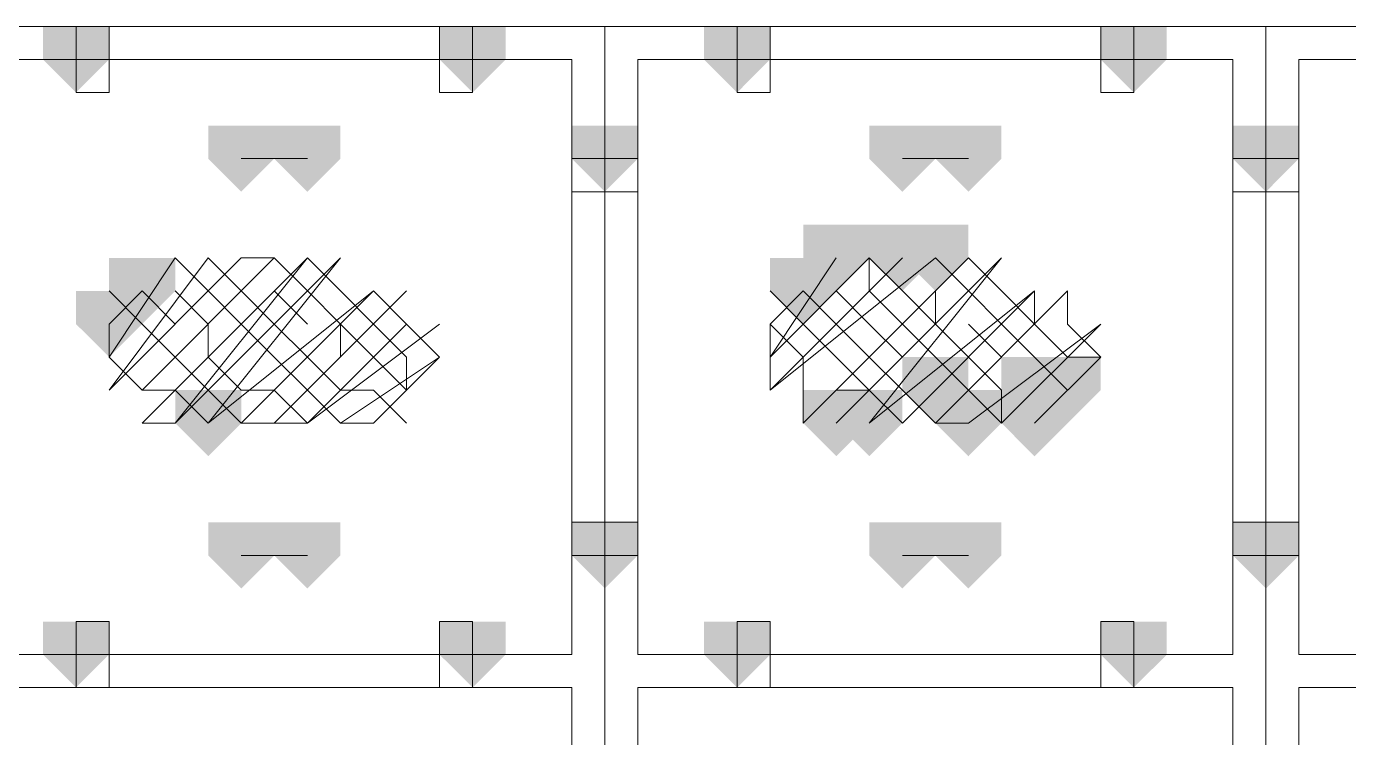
# Model space of a CAD drawing. Header units: millimetres. Extents: x 2315 to 4619, y 1334 to 1897.
# Drawn here: x 3803.623 to 3806.066, y 1527.128 to 1528.442 of the extents above; entities that cross this region are included whole.
import ezdxf

# ---------------------------------------------------------------- set-up
doc = ezdxf.new("R2010")
doc.units = ezdxf.units.MM
for name, color, linetype in [('PDF_3中心线层', 1, 'Continuous'), ('PDF_4虚线层', 2, 'Continuous'), ('PDF_5剖面线层', 2, 'Continuous'), ('PDF_细实线层', 7, 'Continuous')]:
    doc.layers.add(name, color=color, linetype=linetype)

msp = doc.modelspace()

# ---------------------------------------------------------------- hatches: boundary and pattern name
at = {"layer": 'PDF_3中心线层', "transparency": 33554559}
for points in [[(3803.7143, 1528.4417), (3803.6533, 1528.4417), (3803.6533, 1528.3806), (3803.7143, 1528.3195), (3803.7754, 1528.3806), (3803.7754, 1528.4417)], [(3803.7143, 1528.4417), (3803.6533, 1528.4417), (3803.6533, 1528.3806), (3803.7143, 1528.3195), (3803.7754, 1528.3806), (3803.7754, 1528.4417)], [(3804.4473, 1528.4417), (3804.3862, 1528.4417), (3804.3862, 1528.3806), (3804.4473, 1528.3195), (3804.5084, 1528.3806), (3804.5084, 1528.4417)], [(3804.4473, 1528.4417), (3804.3862, 1528.4417), (3804.3862, 1528.3806), (3804.4473, 1528.3195), (3804.5084, 1528.3806), (3804.5084, 1528.4417)], [(3804.4473, 1528.4417), (3804.3862, 1528.4417), (3804.3862, 1528.3806), (3804.4473, 1528.3195), (3804.5084, 1528.3806), (3804.5084, 1528.4417)], [(3804.4473, 1528.4417), (3804.3862, 1528.4417), (3804.3862, 1528.3806), (3804.4473, 1528.3195), (3804.5084, 1528.3806), (3804.5084, 1528.4417)], [(3804.936, 1528.4417), (3804.8749, 1528.4417), (3804.8749, 1528.3806), (3804.936, 1528.3195), (3804.997, 1528.3806), (3804.997, 1528.4417)], [(3804.936, 1528.4417), (3804.8749, 1528.4417), (3804.8749, 1528.3806), (3804.936, 1528.3195), (3804.997, 1528.3806), (3804.997, 1528.4417)], [(3804.936, 1528.4417), (3804.8749, 1528.4417), (3804.8749, 1528.3806), (3804.936, 1528.3195), (3804.997, 1528.3806), (3804.997, 1528.4417)], [(3804.936, 1528.4417), (3804.8749, 1528.4417), (3804.8749, 1528.3806), (3804.936, 1528.3195), (3804.997, 1528.3806), (3804.997, 1528.4417)], [(3805.6689, 1528.4417), (3805.6079, 1528.4417), (3805.6079, 1528.3806), (3805.6689, 1528.3195), (3805.73, 1528.3806), (3805.73, 1528.4417)], [(3805.6689, 1528.4417), (3805.6079, 1528.4417), (3805.6079, 1528.3806), (3805.6689, 1528.3195), (3805.73, 1528.3806), (3805.73, 1528.4417)], [(3805.6689, 1528.4417), (3805.6079, 1528.4417), (3805.6079, 1528.3806), (3805.6689, 1528.3195), (3805.73, 1528.3806), (3805.73, 1528.4417)], [(3805.6689, 1528.4417), (3805.6079, 1528.4417), (3805.6079, 1528.3806), (3805.6689, 1528.3195), (3805.73, 1528.3806), (3805.73, 1528.4417)], [(3804.6916, 1528.2584), (3804.6306, 1528.2584), (3804.6306, 1528.1974), (3804.6916, 1528.1363), (3804.7527, 1528.1974), (3804.7527, 1528.2584)], [(3804.6916, 1528.2584), (3804.6306, 1528.2584), (3804.6306, 1528.1974), (3804.6916, 1528.1363), (3804.7527, 1528.1974), (3804.7527, 1528.2584)], [(3804.6916, 1528.2584), (3804.6306, 1528.2584), (3804.6306, 1528.1974), (3804.6916, 1528.1363), (3804.7527, 1528.1974), (3804.7527, 1528.2584)], [(3804.6916, 1528.2584), (3804.6306, 1528.2584), (3804.6306, 1528.1974), (3804.6916, 1528.1363), (3804.7527, 1528.1974), (3804.7527, 1528.2584)], [(3805.9133, 1528.2584), (3805.8522, 1528.2584), (3805.8522, 1528.1974), (3805.9133, 1528.1363), (3805.9743, 1528.1974), (3805.9743, 1528.2584)], [(3805.9133, 1528.2584), (3805.8522, 1528.2584), (3805.8522, 1528.1974), (3805.9133, 1528.1363), (3805.9743, 1528.1974), (3805.9743, 1528.2584)], [(3805.9133, 1528.2584), (3805.8522, 1528.2584), (3805.8522, 1528.1974), (3805.9133, 1528.1363), (3805.9743, 1528.1974), (3805.9743, 1528.2584)], [(3805.9133, 1528.2584), (3805.8522, 1528.2584), (3805.8522, 1528.1974), (3805.9133, 1528.1363), (3805.9743, 1528.1974), (3805.9743, 1528.2584)], [(3804.6916, 1527.5255), (3804.6306, 1527.5255), (3804.6306, 1527.4644), (3804.6916, 1527.4033), (3804.7527, 1527.4644), (3804.7527, 1527.5255)], [(3804.6916, 1527.5255), (3804.6306, 1527.5255), (3804.6306, 1527.4644), (3804.6916, 1527.4033), (3804.7527, 1527.4644), (3804.7527, 1527.5255)], [(3805.9133, 1527.5255), (3805.8522, 1527.5255), (3805.8522, 1527.4644), (3805.9133, 1527.4033), (3805.9743, 1527.4644), (3805.9743, 1527.5255)], [(3805.9133, 1527.5255), (3805.8522, 1527.5255), (3805.8522, 1527.4644), (3805.9133, 1527.4033), (3805.9743, 1527.4644), (3805.9743, 1527.5255)], [(3803.7143, 1527.3422), (3803.6533, 1527.3422), (3803.6533, 1527.2811), (3803.7143, 1527.2201), (3803.7754, 1527.2811), (3803.7754, 1527.3422)], [(3803.7143, 1527.3422), (3803.6533, 1527.3422), (3803.6533, 1527.2811), (3803.7143, 1527.2201), (3803.7754, 1527.2811), (3803.7754, 1527.3422)], [(3804.4473, 1527.3422), (3804.3862, 1527.3422), (3804.3862, 1527.2811), (3804.4473, 1527.2201), (3804.5084, 1527.2811), (3804.5084, 1527.3422)], [(3804.4473, 1527.3422), (3804.3862, 1527.3422), (3804.3862, 1527.2811), (3804.4473, 1527.2201), (3804.5084, 1527.2811), (3804.5084, 1527.3422)], [(3804.4473, 1527.3422), (3804.3862, 1527.3422), (3804.3862, 1527.2811), (3804.4473, 1527.2201), (3804.5084, 1527.2811), (3804.5084, 1527.3422)], [(3804.4473, 1527.3422), (3804.3862, 1527.3422), (3804.3862, 1527.2811), (3804.4473, 1527.2201), (3804.5084, 1527.2811), (3804.5084, 1527.3422)], [(3804.936, 1527.3422), (3804.8749, 1527.3422), (3804.8749, 1527.2811), (3804.936, 1527.2201), (3804.997, 1527.2811), (3804.997, 1527.3422)], [(3804.936, 1527.3422), (3804.8749, 1527.3422), (3804.8749, 1527.2811), (3804.936, 1527.2201), (3804.997, 1527.2811), (3804.997, 1527.3422)], [(3804.936, 1527.3422), (3804.8749, 1527.3422), (3804.8749, 1527.2811), (3804.936, 1527.2201), (3804.997, 1527.2811), (3804.997, 1527.3422)], [(3804.936, 1527.3422), (3804.8749, 1527.3422), (3804.8749, 1527.2811), (3804.936, 1527.2201), (3804.997, 1527.2811), (3804.997, 1527.3422)], [(3805.6689, 1527.3422), (3805.6079, 1527.3422), (3805.6079, 1527.2811), (3805.6689, 1527.2201), (3805.73, 1527.2811), (3805.73, 1527.3422)], [(3805.6689, 1527.3422), (3805.6079, 1527.3422), (3805.6079, 1527.2811), (3805.6689, 1527.2201), (3805.73, 1527.2811), (3805.73, 1527.3422)], [(3805.6689, 1527.3422), (3805.6079, 1527.3422), (3805.6079, 1527.2811), (3805.6689, 1527.2201), (3805.73, 1527.2811), (3805.73, 1527.3422)], [(3805.6689, 1527.3422), (3805.6079, 1527.3422), (3805.6079, 1527.2811), (3805.6689, 1527.2201), (3805.73, 1527.2811), (3805.73, 1527.3422)]]:
    msp.add_hatch(color=256, dxfattribs=at).paths.add_polyline_path(points)
at = {"layer": 'PDF_5剖面线层', "transparency": 33554559}
for points in [[(3805.1192, 1528.0752), (3805.0581, 1528.0752), (3805.0581, 1528.0141), (3805.1192, 1527.953), (3805.1803, 1528.0141), (3805.1803, 1528.0752)], [(3805.2414, 1528.0752), (3805.1803, 1528.0752), (3805.1803, 1528.0141), (3805.2414, 1527.953), (3805.3024, 1528.0141), (3805.3024, 1528.0752)], [(3805.3024, 1528.0752), (3805.2414, 1528.0752), (3805.2414, 1528.0141), (3805.3024, 1527.953), (3805.3635, 1528.0141), (3805.3635, 1528.0752)], [(3803.8365, 1528.0141), (3803.7754, 1528.0141), (3803.7754, 1527.953), (3803.8365, 1527.8919), (3803.8976, 1527.953), (3803.8976, 1528.0141)], [(3805.0581, 1528.0141), (3804.997, 1528.0141), (3804.997, 1527.953), (3805.0581, 1527.8919), (3805.1192, 1527.953), (3805.1192, 1528.0141)], [(3803.7754, 1527.953), (3803.7143, 1527.953), (3803.7143, 1527.8919), (3803.7754, 1527.8309), (3803.8365, 1527.8919), (3803.8365, 1527.953)], [(3805.3024, 1527.8309), (3805.2414, 1527.8309), (3805.2414, 1527.7698), (3805.3024, 1527.7087), (3805.3635, 1527.7698), (3805.3635, 1527.8309)], [(3805.4857, 1527.8309), (3805.4246, 1527.8309), (3805.4246, 1527.7698), (3805.4857, 1527.7087), (3805.5468, 1527.7698), (3805.5468, 1527.8309)], [(3805.5468, 1527.8309), (3805.4857, 1527.8309), (3805.4857, 1527.7698), (3805.5468, 1527.7087), (3805.6079, 1527.7698), (3805.6079, 1527.8309)], [(3803.9587, 1527.7698), (3803.8976, 1527.7698), (3803.8976, 1527.7087), (3803.9587, 1527.6476), (3804.0197, 1527.7087), (3804.0197, 1527.7698)], [(3805.1192, 1527.7698), (3805.0581, 1527.7698), (3805.0581, 1527.7087), (3805.1192, 1527.6476), (3805.1803, 1527.7087), (3805.1803, 1527.7698)], [(3805.1803, 1527.7698), (3805.1192, 1527.7698), (3805.1192, 1527.7087), (3805.1803, 1527.6476), (3805.2414, 1527.7087), (3805.2414, 1527.7698)], [(3805.3635, 1527.7698), (3805.3024, 1527.7698), (3805.3024, 1527.7087), (3805.3635, 1527.6476), (3805.4246, 1527.7087), (3805.4246, 1527.7698)], [(3805.4857, 1527.7698), (3805.4246, 1527.7698), (3805.4246, 1527.7087), (3805.4857, 1527.6476), (3805.5468, 1527.7087), (3805.5468, 1527.7698)]]:
    msp.add_hatch(color=256, dxfattribs=at).paths.add_polyline_path(points)
at = {"layer": 'PDF_细实线层', "transparency": 33554559}
for points in [[(3803.7143, 1528.4417), (3803.6533, 1528.4417), (3803.6533, 1528.3806), (3803.7143, 1528.3195), (3803.7754, 1528.3806), (3803.7754, 1528.4417)], [(3804.4473, 1528.4417), (3804.3862, 1528.4417), (3804.3862, 1528.3806), (3804.4473, 1528.3195), (3804.5084, 1528.3806), (3804.5084, 1528.4417)], [(3804.936, 1528.4417), (3804.8749, 1528.4417), (3804.8749, 1528.3806), (3804.936, 1528.3195), (3804.997, 1528.3806), (3804.997, 1528.4417)], [(3805.6689, 1528.4417), (3805.6079, 1528.4417), (3805.6079, 1528.3806), (3805.6689, 1528.3195), (3805.73, 1528.3806), (3805.73, 1528.4417)], [(3804.0197, 1528.2584), (3803.9587, 1528.2584), (3803.9587, 1528.1974), (3804.0197, 1528.1363), (3804.0808, 1528.1974), (3804.0808, 1528.2584)], [(3804.1419, 1528.2584), (3804.0808, 1528.2584), (3804.0808, 1528.1974), (3804.1419, 1528.1363), (3804.203, 1528.1974), (3804.203, 1528.2584)], [(3804.6916, 1528.2584), (3804.6306, 1528.2584), (3804.6306, 1528.1974), (3804.6916, 1528.1363), (3804.7527, 1528.1974), (3804.7527, 1528.2584)], [(3805.2414, 1528.2584), (3805.1803, 1528.2584), (3805.1803, 1528.1974), (3805.2414, 1528.1363), (3805.3024, 1528.1974), (3805.3024, 1528.2584)], [(3805.3635, 1528.2584), (3805.3024, 1528.2584), (3805.3024, 1528.1974), (3805.3635, 1528.1363), (3805.4246, 1528.1974), (3805.4246, 1528.2584)], [(3805.9133, 1528.2584), (3805.8522, 1528.2584), (3805.8522, 1528.1974), (3805.9133, 1528.1363), (3805.9743, 1528.1974), (3805.9743, 1528.2584)], [(3804.0197, 1527.5255), (3803.9587, 1527.5255), (3803.9587, 1527.4644), (3804.0197, 1527.4033), (3804.0808, 1527.4644), (3804.0808, 1527.5255)], [(3804.1419, 1527.5255), (3804.0808, 1527.5255), (3804.0808, 1527.4644), (3804.1419, 1527.4033), (3804.203, 1527.4644), (3804.203, 1527.5255)], [(3804.6916, 1527.5255), (3804.6306, 1527.5255), (3804.6306, 1527.4644), (3804.6916, 1527.4033), (3804.7527, 1527.4644), (3804.7527, 1527.5255)], [(3805.2414, 1527.5255), (3805.1803, 1527.5255), (3805.1803, 1527.4644), (3805.2414, 1527.4033), (3805.3024, 1527.4644), (3805.3024, 1527.5255)], [(3805.3635, 1527.5255), (3805.3024, 1527.5255), (3805.3024, 1527.4644), (3805.3635, 1527.4033), (3805.4246, 1527.4644), (3805.4246, 1527.5255)], [(3805.9133, 1527.5255), (3805.8522, 1527.5255), (3805.8522, 1527.4644), (3805.9133, 1527.4033), (3805.9743, 1527.4644), (3805.9743, 1527.5255)], [(3803.7143, 1527.3422), (3803.6533, 1527.3422), (3803.6533, 1527.2811), (3803.7143, 1527.2201), (3803.7754, 1527.2811), (3803.7754, 1527.3422)], [(3804.4473, 1527.3422), (3804.3862, 1527.3422), (3804.3862, 1527.2811), (3804.4473, 1527.2201), (3804.5084, 1527.2811), (3804.5084, 1527.3422)], [(3804.936, 1527.3422), (3804.8749, 1527.3422), (3804.8749, 1527.2811), (3804.936, 1527.2201), (3804.997, 1527.2811), (3804.997, 1527.3422)], [(3805.6689, 1527.3422), (3805.6079, 1527.3422), (3805.6079, 1527.2811), (3805.6689, 1527.2201), (3805.73, 1527.2811), (3805.73, 1527.3422)]]:
    msp.add_hatch(color=256, dxfattribs=at).paths.add_polyline_path(points)

# ---------------------------------------------------------------- linework, layer by layer
at = {"layer": 'PDF_3中心线层', "lineweight": 18}
for points in [[(3803.7143, 1528.3806), (3803.7754, 1528.3806)], [(3804.6916, 1527.5255), (3804.6916, 1527.4644)], [(3805.9133, 1527.5255), (3805.9133, 1527.4644)], [(3803.7143, 1527.2811), (3803.7754, 1527.2811)]]:
    msp.add_lwpolyline(points, close=True, dxfattribs=at)
at = {"layer": 'PDF_4虚线层', "lineweight": 18}
for points in [[(3804.6916, 1528.4417), (3804.6916, 1525.4487)], [(3805.9133, 1528.4417), (3805.9133, 1525.4487)]]:
    msp.add_lwpolyline(points, dxfattribs=at)
at = {"layer": 'PDF_5剖面线层', "lineweight": 13}
for points in [[(3804.0808, 1527.8309), (3804.0197, 1527.8919), (3803.9587, 1527.953), (3803.8976, 1528.0141), (3803.7754, 1527.8309), (3803.7754, 1527.8919), (3803.8365, 1527.953), (3803.8976, 1527.8919)], [(3804.3251, 1527.7087), (3804.2641, 1527.7698), (3804.203, 1527.7698), (3804.1419, 1527.8309), (3804.0808, 1527.8919), (3804.0197, 1527.953), (3803.9587, 1528.0141), (3803.7754, 1527.7698), (3804.0197, 1528.0141), (3804.0808, 1528.0141), (3803.8365, 1527.7698), (3803.7754, 1527.8309)], [(3803.8976, 1527.7087), (3803.8365, 1527.7087), (3804.1419, 1528.0141), (3803.8976, 1527.7087), (3804.203, 1528.0141), (3803.9587, 1527.7087), (3804.2641, 1527.953), (3804.0197, 1527.7087), (3804.0808, 1527.7087), (3804.3251, 1527.953)], [(3804.203, 1527.8309), (3804.203, 1527.8919), (3804.1419, 1527.953), (3804.0808, 1528.0141)], [(3804.1419, 1528.0141), (3804.203, 1527.953), (3804.2641, 1527.8919), (3804.3251, 1527.8309), (3804.3251, 1527.7698), (3804.2641, 1527.8309), (3804.203, 1527.8919)], [(3805.1192, 1528.0141), (3804.997, 1527.8309), (3805.1803, 1528.0141), (3805.1803, 1527.953), (3805.2414, 1527.8919), (3805.3024, 1527.8309), (3805.3635, 1527.7698), (3805.4246, 1527.7087), (3805.6079, 1527.8919), (3805.3635, 1527.7087), (3805.3024, 1527.7087), (3805.2414, 1527.7698), (3805.1803, 1527.8309), (3805.1192, 1527.8919), (3805.0581, 1527.953), (3804.997, 1527.8919), (3804.997, 1527.8309), (3804.997, 1527.7698)], [(3805.2414, 1528.0141), (3804.997, 1527.7698), (3805.3024, 1528.0141), (3805.3635, 1527.953), (3805.4246, 1527.8919), (3805.4857, 1527.8309), (3805.5468, 1527.7698)], [(3805.0581, 1527.7087), (3805.3635, 1528.0141), (3805.0581, 1527.7087)], [(3805.1192, 1527.7087), (3805.4246, 1528.0141), (3805.1803, 1527.7087), (3805.4857, 1527.953), (3805.2414, 1527.7087), (3805.1803, 1527.7698), (3805.1192, 1527.7698)], [(3805.4246, 1527.7087), (3805.4246, 1527.7698), (3805.3635, 1527.8309), (3805.3024, 1527.8919), (3805.2414, 1527.953), (3805.1803, 1528.0141)], [(3805.4857, 1527.7087), (3805.6079, 1527.8309), (3805.5468, 1527.8309), (3805.4857, 1527.8919), (3805.4246, 1527.953), (3805.3635, 1528.0141)], [(3804.0197, 1527.7087), (3803.9587, 1527.7698), (3803.8976, 1527.8309), (3803.8365, 1527.8919), (3803.7754, 1527.953)], [(3804.0808, 1527.7087), (3804.1419, 1527.7087), (3804.0808, 1527.7698), (3804.0197, 1527.7698), (3803.9587, 1527.8309), (3803.9587, 1527.8919), (3803.8976, 1527.953)], [(3804.1419, 1527.8919), (3804.0808, 1527.953)], [(3804.3862, 1527.8309), (3804.3251, 1527.8919), (3804.2641, 1527.953)], [(3805.1803, 1527.7698), (3805.1192, 1527.8309), (3805.0581, 1527.8919), (3804.997, 1527.953)], [(3805.2414, 1527.8309), (3805.1803, 1527.8919), (3805.1192, 1527.953)], [(3805.3024, 1527.7087), (3805.5468, 1527.953), (3805.3024, 1527.7087)], [(3805.3024, 1527.8919), (3805.3024, 1527.953)], [(3805.4857, 1527.8919), (3805.4857, 1527.953)], [(3805.6079, 1527.8309), (3805.5468, 1527.8919), (3805.5468, 1527.953)], [(3803.8976, 1527.8309), (3803.8365, 1527.8919)], [(3804.0197, 1527.8919), (3804.0808, 1527.8309), (3804.1419, 1527.7698), (3804.203, 1527.7087), (3804.3862, 1527.8309), (3804.2641, 1527.7087), (3804.203, 1527.7087)], [(3804.3251, 1527.8919), (3804.1419, 1527.7087), (3804.3862, 1527.8919)], [(3805.0581, 1527.7087), (3805.0581, 1527.7698), (3805.0581, 1527.8309), (3804.997, 1527.8919)], [(3805.4246, 1527.8309), (3805.3635, 1527.8919)], [(3803.9587, 1527.7087), (3803.8976, 1527.7698), (3803.8365, 1527.7698)]]:
    msp.add_lwpolyline(points, dxfattribs=at)
at = {"layer": 'PDF_细实线层', "lineweight": 18}
for points in [[(3810.8608, 1525.6319), (3810.8608, 1525.4487), (3802.1873, 1525.4487), (3802.1873, 1528.4417), (3810.8608, 1528.4417), (3810.8608, 1525.693)], [(3804.1419, 1528.1974), (3804.0197, 1528.1974), (3804.1419, 1528.1974)], [(3805.3635, 1528.1974), (3805.2414, 1528.1974), (3805.3635, 1528.1974)], [(3804.1419, 1527.4644), (3804.0197, 1527.4644), (3804.1419, 1527.4644)], [(3805.3635, 1527.4644), (3805.2414, 1527.4644), (3805.3635, 1527.4644)], [(3804.4473, 1527.3422), (3804.4473, 1527.2201), (3804.4473, 1527.3422)], [(3805.6689, 1527.3422), (3805.6689, 1527.2201), (3805.6689, 1527.3422)]]:
    msp.add_lwpolyline(points, dxfattribs=at)
for points in [[(3803.7143, 1528.4417), (3803.7143, 1528.3195), (3803.7754, 1528.3195), (3803.7754, 1528.4417)], [(3804.4473, 1528.4417), (3804.4473, 1528.3195), (3804.3862, 1528.3195), (3804.3862, 1528.4417)], [(3804.936, 1528.4417), (3804.936, 1528.3195), (3804.997, 1528.3195), (3804.997, 1528.4417)], [(3805.6689, 1528.4417), (3805.6689, 1528.3195), (3805.6079, 1528.3195), (3805.6079, 1528.4417)], [(3804.6306, 1527.2811), (3804.6306, 1528.3806), (3803.5311, 1528.3806), (3803.5311, 1527.2811)], [(3804.7527, 1527.2811), (3804.7527, 1528.3806), (3805.8522, 1528.3806), (3805.8522, 1527.2811)], [(3805.9743, 1527.2811), (3805.9743, 1528.3806), (3807.0738, 1528.3806), (3807.0738, 1527.2811)], [(3804.6306, 1528.1974), (3804.7527, 1528.1974), (3804.7527, 1528.1363), (3804.6306, 1528.1363)], [(3804.6306, 1528.1974), (3804.7527, 1528.1974), (3804.7527, 1528.1363), (3804.6306, 1528.1363)], [(3805.8522, 1528.1974), (3805.9743, 1528.1974), (3805.9743, 1528.1363), (3805.8522, 1528.1363)], [(3805.8522, 1528.1974), (3805.9743, 1528.1974), (3805.9743, 1528.1363), (3805.8522, 1528.1363)], [(3804.7527, 1527.5255), (3804.7527, 1527.4644), (3804.6306, 1527.4644), (3804.6306, 1527.5255)], [(3804.7527, 1527.5255), (3804.7527, 1527.4644), (3804.6306, 1527.4644), (3804.6306, 1527.5255)], [(3805.9743, 1527.5255), (3805.9743, 1527.4644), (3805.8522, 1527.4644), (3805.8522, 1527.5255)], [(3805.9743, 1527.5255), (3805.9743, 1527.4644), (3805.8522, 1527.4644), (3805.8522, 1527.5255)], [(3803.7143, 1527.2201), (3803.7143, 1527.3422), (3803.7754, 1527.3422), (3803.7754, 1527.2201)], [(3803.7143, 1527.2201), (3803.7143, 1527.3422), (3803.7754, 1527.3422), (3803.7754, 1527.2201)], [(3804.4473, 1527.3422), (3804.3862, 1527.3422), (3804.3862, 1527.2201), (3804.4473, 1527.2201), (3804.3862, 1527.2201), (3804.3862, 1527.3422)], [(3804.936, 1527.2201), (3804.936, 1527.3422), (3804.997, 1527.3422), (3804.997, 1527.2201)], [(3804.936, 1527.2201), (3804.936, 1527.3422), (3804.997, 1527.3422), (3804.997, 1527.2201)], [(3805.6689, 1527.3422), (3805.6079, 1527.3422), (3805.6079, 1527.2201), (3805.6689, 1527.2201), (3805.6079, 1527.2201), (3805.6079, 1527.3422)], [(3804.6306, 1527.2201), (3803.5311, 1527.2201), (3803.5311, 1526.1817), (3804.6306, 1526.1817)], [(3804.7527, 1526.1817), (3805.8522, 1526.1817), (3805.8522, 1527.2201), (3804.7527, 1527.2201)], [(3805.9743, 1526.1817), (3807.0738, 1526.1817), (3807.0738, 1527.2201), (3805.9743, 1527.2201)]]:
    msp.add_lwpolyline(points, close=True, dxfattribs=at)

doc.saveas('drawing.dxf')
